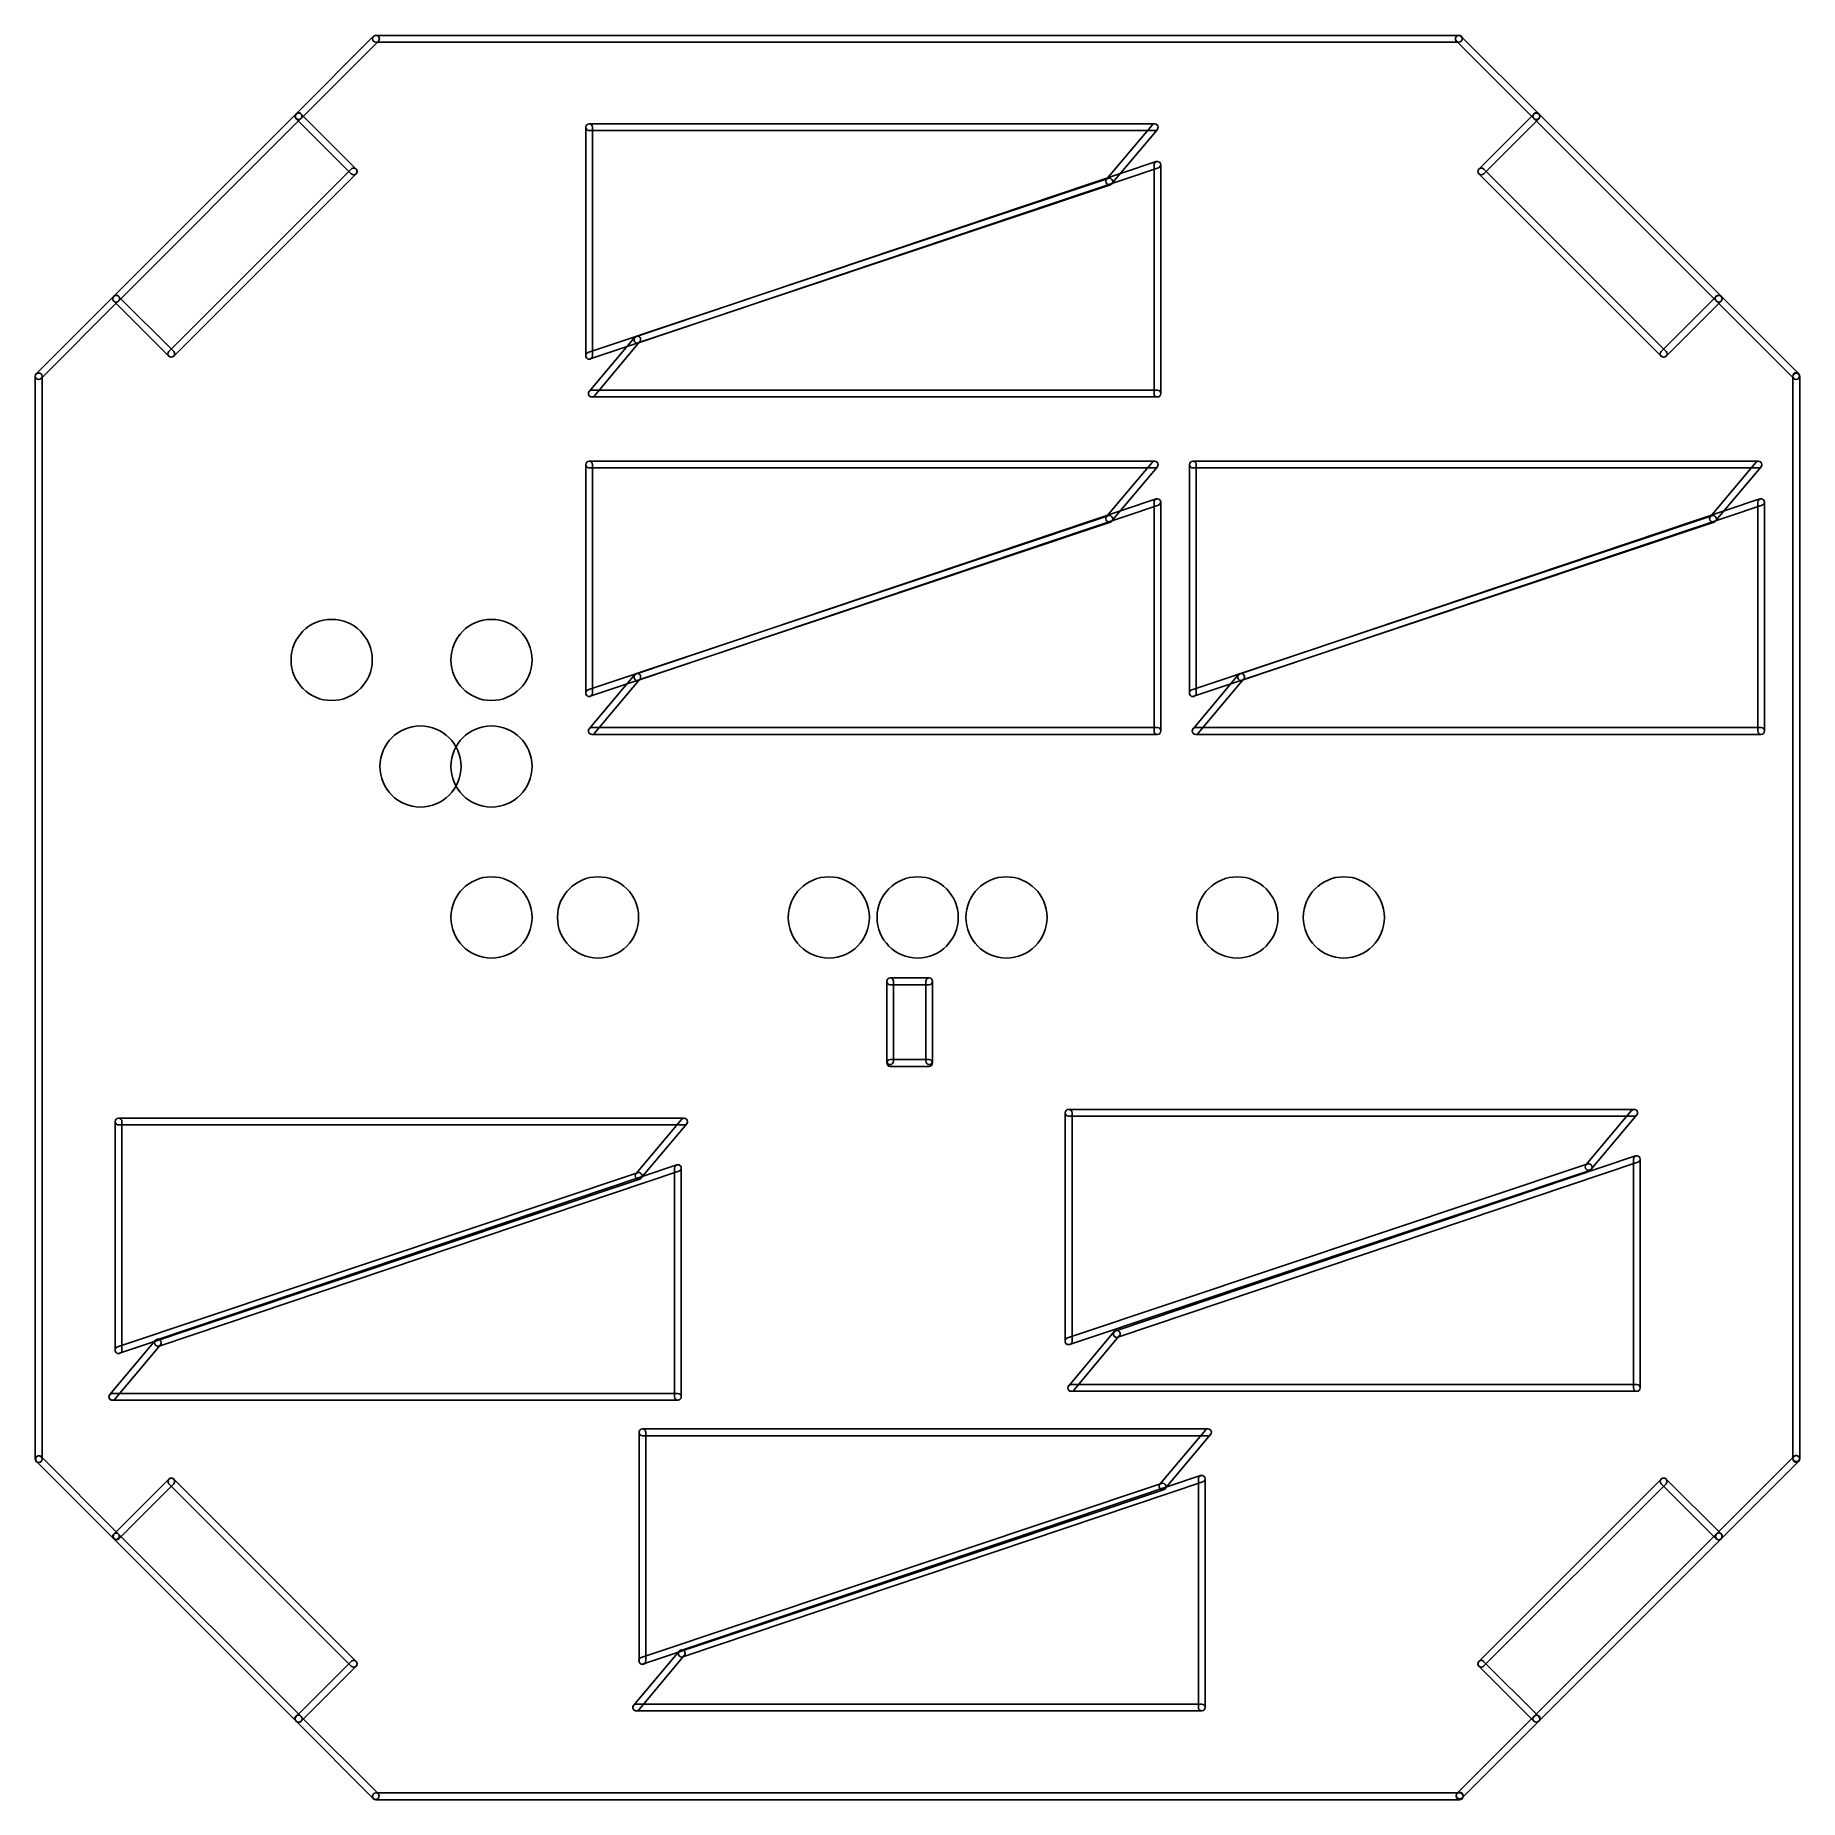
# Model space of a CAD drawing. Extents: x 27563 to 66682, y 16611 to 55733.
import ezdxf

# ---------------------------------------------------------------- set-up
doc = ezdxf.new("R2010")
doc.units = 0
doc.layers.add('BLACK', color=1, linetype='CONTINUOUS')

msp = doc.modelspace()

# ---------------------------------------------------------------- linework, layer by layer
at = {"layer": 'BLACK'}
for p, q in [((33349, 53995), (35065, 55711)), ((33455, 53889), (35171, 55605)), ((35114, 55730), (59122, 55730)), ((35114, 55580), (59122, 55580)), ((59051, 55656), (59051, 55658)), ((60789, 53886), (59073, 55602)), ((60895, 53992), (59179, 55708)), ((59201, 55656), (59201, 55658)), ((29302, 49945), (33348, 53991)), ((64942, 49945), (60896, 53991)), ((29408, 49839), (33454, 53885)), ((34568, 52660), (33349, 53879)), ((34675, 52767), (33456, 53986)), ((39768, 48624), (39768, 53694)), ((39843, 53769), (52383, 53769)), ((39843, 53619), (52383, 53619)), ((39918, 48624), (39918, 53694)), ((51316, 52543), (52326, 53742)), ((51430, 52446), (52440, 53645)), ((60789, 53987), (59570, 52768)), ((60896, 53880), (59677, 52661)), ((64836, 49839), (60790, 53885)), ((52415, 52934), (40889, 49054)), ((52366, 47788), (52366, 52858)), ((52516, 47788), (52516, 52858)), ((30526, 48724), (34568, 52766)), ((30632, 48618), (34674, 52660)), ((39817, 48701), (51351, 52560)), ((52463, 52792), (40937, 48912)), ((59570, 52661), (63612, 48619)), ((59676, 52767), (63718, 48725)), ((39865, 48558), (51399, 52417)), ((29305, 49948), (27585, 48228)), ((29411, 49842), (27691, 48122)), ((29305, 49838), (30525, 48618)), ((29411, 49944), (30631, 48724)), ((63613, 48725), (64832, 49944)), ((63720, 48618), (64939, 49837)), ((64833, 49842), (66549, 48126)), ((64939, 49948), (66655, 48232)), ((40852, 49037), (39845, 47836)), ((40967, 48940), (39960, 47739)), ((27563, 24166), (27563, 48170)), ((27713, 24166), (27713, 48170)), ((66528, 48174), (66528, 48178)), ((66532, 24182), (66532, 48166)), ((66678, 48174), (66678, 48178)), ((66682, 24182), (66682, 48166)), ((39901, 47863), (52441, 47863)), ((39901, 47713), (52441, 47713)), ((39768, 41144), (39768, 46214)), ((39843, 46289), (52383, 46289)), ((39918, 41144), (39918, 46214)), ((51316, 45063), (52326, 46262)), ((51430, 44966), (52440, 46165)), ((53154, 41144), (53154, 46214)), ((53229, 46289), (65769, 46289)), ((53304, 41144), (53304, 46214)), ((64702, 45063), (65712, 46262)), ((64816, 44966), (65826, 46165)), ((39843, 46139), (52383, 46139)), ((53229, 46139), (65769, 46139)), ((52415, 45454), (40889, 41574)), ((65801, 45454), (54275, 41574)), ((39817, 41221), (51351, 45080)), ((52463, 45312), (40937, 41432)), ((52366, 40308), (52366, 45378)), ((52516, 40308), (52516, 45378)), ((53203, 41221), (64737, 45080)), ((65849, 45312), (54323, 41432)), ((65752, 40308), (65752, 45378)), ((65902, 40308), (65902, 45378)), ((39865, 41078), (51399, 44937)), ((53251, 41078), (64785, 44937)), ((40852, 41557), (39845, 40356)), ((54238, 41557), (53231, 40356)), ((40967, 41460), (39960, 40259)), ((54353, 41460), (53346, 40259)), ((39901, 40383), (52441, 40383)), ((53287, 40383), (65827, 40383)), ((39901, 40233), (52441, 40233)), ((53287, 40233), (65827, 40233)), ((46516, 34832), (47382, 34832)), ((46441, 32985), (46441, 34757)), ((46516, 34682), (47382, 34682)), ((46591, 32985), (46591, 34757)), ((47307, 32985), (47307, 34757)), ((47457, 32985), (47457, 34757)), ((46516, 33021), (47382, 33021)), ((46516, 32871), (47382, 32871)), ((29410, 31722), (41950, 31722)), ((40883, 30496), (41893, 31695)), ((50398, 26773), (50398, 31843)), ((50473, 31918), (63013, 31918)), ((50473, 31768), (63013, 31768)), ((50548, 26773), (50548, 31843)), ((61946, 30692), (62956, 31891)), ((62060, 30595), (63070, 31794)), ((29335, 26577), (29335, 31647)), ((29410, 31572), (41950, 31572)), ((29485, 26577), (29485, 31647)), ((40997, 30399), (42007, 31598)), ((41785, 30690), (30259, 26810)), ((41833, 30548), (30307, 26668)), ((41736, 25544), (41736, 30614)), ((41886, 25544), (41886, 30614)), ((50447, 26850), (61981, 30709)), ((50495, 26707), (62029, 30566)), ((63045, 30887), (51519, 27007)), ((63093, 30745), (51567, 26865)), ((62996, 25741), (62996, 30811)), ((63146, 25741), (63146, 30811)), ((29384, 26654), (40918, 30513)), ((29432, 26511), (40966, 30370)), ((30222, 26793), (29215, 25592)), ((30337, 26696), (29330, 25495)), ((51482, 26990), (50475, 25789)), ((51597, 26893), (50590, 25692)), ((29271, 25619), (41811, 25619)), ((29271, 25469), (41811, 25469)), ((50531, 25816), (63071, 25816)), ((50531, 25666), (63071, 25666)), ((40949, 19687), (40949, 24757)), ((41024, 24832), (53564, 24832)), ((41024, 24682), (53564, 24682)), ((41099, 19687), (41099, 24757)), ((52497, 23606), (53507, 24805)), ((52611, 23509), (53621, 24708)), ((29297, 22401), (27590, 24108)), ((29404, 22508), (27697, 24215)), ((64837, 22504), (66553, 24220)), ((64943, 22398), (66659, 24114)), ((66532, 24168), (66532, 24170)), ((66682, 24168), (66682, 24170)), ((30525, 23718), (29311, 22504)), ((30631, 23612), (29417, 22398)), ((34568, 19571), (30526, 23613)), ((34674, 19677), (30632, 23719)), ((40998, 19764), (52532, 23623)), ((41046, 19621), (52580, 23480)), ((53399, 23801), (41873, 19921)), ((53447, 23659), (41921, 19779)), ((53350, 18655), (53350, 23725)), ((53500, 18655), (53500, 23725)), ((59569, 19677), (63613, 23721)), ((59675, 19571), (63719, 23615)), ((63613, 23615), (64831, 22397)), ((63719, 23721), (64937, 22503)), ((33349, 18350), (29305, 22394)), ((33455, 18456), (29411, 22500)), ((60790, 18457), (64836, 22503)), ((60896, 18351), (64942, 22397)), ((33349, 18457), (34568, 19676)), ((33456, 18350), (34675, 19569)), ((41836, 19904), (40829, 18703)), ((41951, 19807), (40944, 18606)), ((60789, 18351), (59569, 19571)), ((60895, 18457), (59675, 19677)), ((33443, 18467), (35163, 16747)), ((40885, 18730), (53425, 18730)), ((40885, 18580), (53425, 18580)), ((60797, 18463), (59089, 16755)), ((33337, 18361), (35057, 16641)), ((60903, 18357), (59195, 16649)), ((35114, 16761), (59142, 16761)), ((35114, 16611), (59142, 16611)), ((59067, 16691), (59067, 16701)), ((59217, 16691), (59217, 16701))]:
    msp.add_line(p, q, dxfattribs=at)
for centre in [(34134, 41883), (37677, 41883), (36103, 39521), (37677, 39521), (37677, 36174), (40040, 36174), (45158, 36174), (47126, 36174), (49095, 36174), (54213, 36174), (56575, 36174)]:
    msp.add_circle(centre, 900, dxfattribs=at)
for centre, start, end in [((35114, 55655), 90, 270), ((35118, 55658), 315, 495), ((59126, 55658), 360, 540), ((59126, 55655), 405, 585), ((59126, 55656), 180, 360), ((59122, 55655), 270, 450), ((33402, 53933), 405, 585), ((33402, 53942), 135, 315), ((33401, 53938), 315, 495), ((60843, 53938), 405, 585), ((60842, 53939), 225, 405), ((60843, 53934), -45, 135), ((39843, 53694), 360, 540), ((39843, 53694), 90, 270), ((52383, 53694), 319, 499), ((52383, 53694), 270, 450), ((52441, 52858), 360, 540), ((52439, 52863), -71, 108), ((34621, 52713), 315, 495), ((34622, 52713), 225, 405), ((51373, 52494), 139, 319), ((51375, 52489), 288, 468), ((59623, 52714), 45, 225), ((59623, 52714), 135, 315), ((29355, 49892), 135, 315), ((29358, 49891), 45, 225), ((29358, 49895), -45, 135), ((64886, 49895), 45, 225), ((64886, 49891), 315, 495), ((64889, 49892), 225, 405), ((40913, 48983), 108, 288), ((40910, 48989), -40, 140), ((30579, 48671), 135, 315), ((30578, 48671), 225, 405), ((39841, 48629), 108, 288), ((39843, 48624), 180, 360), ((63666, 48671), 135, 315), ((63665, 48672), 225, 405), ((27638, 48175), 360, 540), ((27638, 48170), 360, 540), ((27638, 48175), 135, 315), ((27638, 48175), 180, 360), ((66603, 48178), 360, 540), ((66603, 48174), 180, 360), ((66607, 48166), 360, 540), ((66602, 48179), 225, 405), ((39901, 47788), 90, 270), ((39902, 47787), 140, 320), ((52441, 47788), 180, 360), ((52441, 47788), 270, 450), ((39843, 46214), 360, 540), ((39843, 46214), 90, 270), ((52383, 46214), 319, 499), ((52383, 46214), 270, 450), ((53229, 46214), 360, 540), ((53229, 46214), 90, 270), ((65769, 46214), 319, 499), ((65769, 46214), 270, 450), ((52441, 45378), 360, 540), ((52439, 45383), -71, 108), ((65827, 45378), 360, 540), ((65825, 45383), -71, 108), ((51373, 45014), 139, 319), ((51375, 45009), 288, 468), ((64759, 45014), 139, 319), ((64761, 45009), 288, 468), ((40913, 41503), 108, 288), ((40910, 41509), -40, 140), ((54299, 41503), 108, 288), ((54296, 41509), -40, 140), ((39841, 41149), 108, 288), ((39843, 41144), 180, 360), ((53227, 41149), 108, 288), ((53229, 41144), 180, 360), ((39901, 40308), 90, 270), ((39902, 40307), 140, 320), ((52441, 40308), 180, 360), ((52441, 40308), 270, 450), ((53287, 40308), 90, 270), ((53288, 40307), 140, 320), ((65827, 40308), 180, 360), ((65827, 40308), 270, 450), ((46516, 34757), 360, 540), ((46516, 34757), 90, 270), ((47382, 34757), 360, 540), ((47382, 34757), 270, 450), ((46516, 32946), 90, 270), ((46516, 32985), 180, 360), ((47382, 32985), 180, 360), ((47382, 32946), 270, 450), ((29410, 31647), 360, 540), ((29410, 31647), 90, 270), ((41950, 31647), 319, 499), ((41950, 31647), 270, 450), ((50473, 31843), 360, 540), ((50473, 31843), 90, 270), ((63013, 31843), 319, 499), ((63013, 31843), 270, 450), ((40942, 30442), 288, 468), ((41811, 30614), 360, 540), ((41809, 30619), -71, 108), ((62003, 30643), 139, 319), ((62005, 30638), 288, 468), ((63071, 30811), 360, 540), ((63069, 30816), -71, 108), ((40940, 30447), 139, 319), ((51543, 26936), 108, 288), ((51540, 26942), -40, 140), ((29408, 26582), 108, 288), ((30283, 26739), 108, 288), ((30280, 26745), -40, 140), ((50471, 26778), 108, 288), ((50473, 26773), 180, 360), ((29410, 26577), 180, 360), ((29271, 25544), 90, 270), ((29272, 25543), 140, 320), ((41811, 25544), 180, 360), ((41811, 25544), 270, 450), ((50531, 25741), 90, 270), ((50532, 25740), 140, 320), ((63071, 25741), 180, 360), ((63071, 25741), 270, 450), ((41024, 24757), 360, 540), ((41024, 24757), 90, 270), ((53564, 24757), 319, 499), ((53564, 24757), 270, 450), ((27638, 24166), 180, 360), ((27642, 24162), 90, 270), ((27644, 24161), 405, 585), ((27642, 24162), 270, 450), ((66607, 24170), 360, 540), ((66607, 24182), 180, 360), ((66607, 24168), 180, 360), ((66606, 24167), 315, 495), ((30579, 23666), 405, 585), ((30578, 23665), -45, 135), ((52554, 23557), 139, 319), ((52556, 23552), 288, 468), ((53425, 23725), 360, 540), ((53423, 23730), -71, 108), ((63666, 23668), 45, 225), ((63666, 23668), 315, 495), ((29358, 22447), 405, 585), ((29364, 22451), 135, 315), ((29350, 22455), 225, 405), ((64890, 22451), 135, 315), ((64884, 22450), 225, 405), ((64889, 22450), 315, 495), ((34621, 19624), 225, 405), ((34622, 19623), 315, 495), ((41022, 19692), 108, 288), ((41024, 19687), 180, 360), ((41897, 19850), 108, 288), ((41894, 19856), -40, 140), ((59622, 19624), 405, 585), ((59622, 19624), 135, 315), ((33390, 18414), 45, 225), ((33402, 18403), 135, 315), ((33402, 18403), 225, 405), ((40885, 18655), 90, 270), ((40886, 18654), 140, 320), ((53425, 18655), 180, 360), ((53425, 18655), 270, 450), ((60843, 18404), 135, 315), ((60842, 18404), 225, 405), ((60850, 18410), -45, 135), ((35114, 16686), 90, 270), ((35110, 16694), 225, 405), ((59142, 16701), 360, 540), ((59142, 16702), 135, 315), ((59142, 16691), 180, 360), ((59142, 16686), 270, 450)]:
    msp.add_arc(centre, 75, start, end, dxfattribs=at)

doc.saveas('drawing.dxf')
